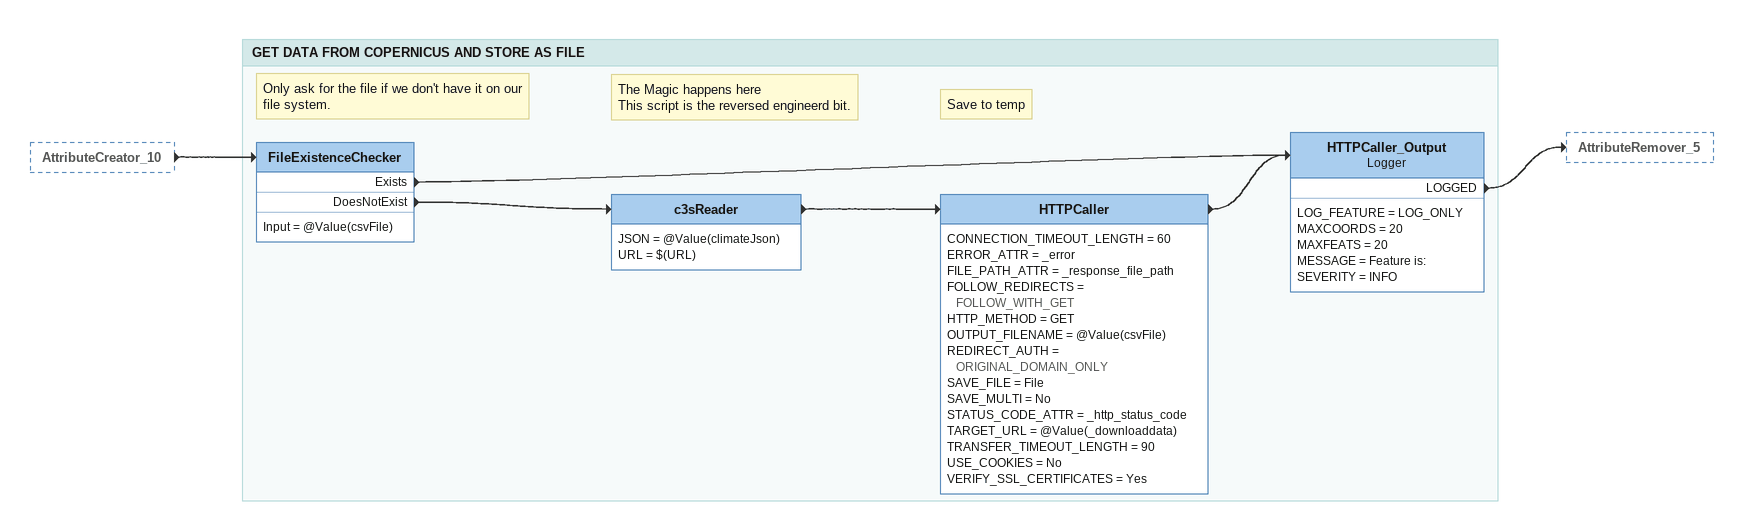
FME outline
AttributeCreator_10 [outside]
    -> FileExistenceChecker

Bookmark: GET DATA FROM COPERNICUS AND STORE AS FILE
Note: Only ask for the file if we don't have it on our file system.
FileExistenceChecker
    Input = @Value(csvFile)
    Exists -> HTTPCaller_Output
    DoesNotExist -> c3sReader
Note: The Magic happens here / This script is the reversed engineerd bit.
c3sReader
    JSON = @Value(climateJson)
    URL = $(URL)
    -> HTTPCaller
Note: Save to temp
HTTPCaller
    CONNECTION_TIMEOUT_LENGTH = 60
    ERROR_ATTR = _error
    FILE_PATH_ATTR = _response_file_path
    FOLLOW_REDIRECTS = FOLLOW_WITH_GET
    HTTP_METHOD = GET
    OUTPUT_FILENAME = @Value(csvFile)
    REDIRECT_AUTH = ORIGINAL_DOMAIN_ONLY
    SAVE_FILE = File
    SAVE_MULTI = No
    STATUS_CODE_ATTR = _http_status_code
    TARGET_URL = @Value(_downloaddata)
    TRANSFER_TIMEOUT_LENGTH = 90
    USE_COOKIES = No
    VERIFY_SSL_CERTIFICATES = Yes
    -> HTTPCaller_Output
HTTPCaller_Output: Logger
    LOG_FEATURE = LOG_ONLY
    MAXCOORDS = 20
    MAXFEATS = 20
    MESSAGE = Feature is:
    SEVERITY = INFO
    LOGGED -> AttributeRemover_5
